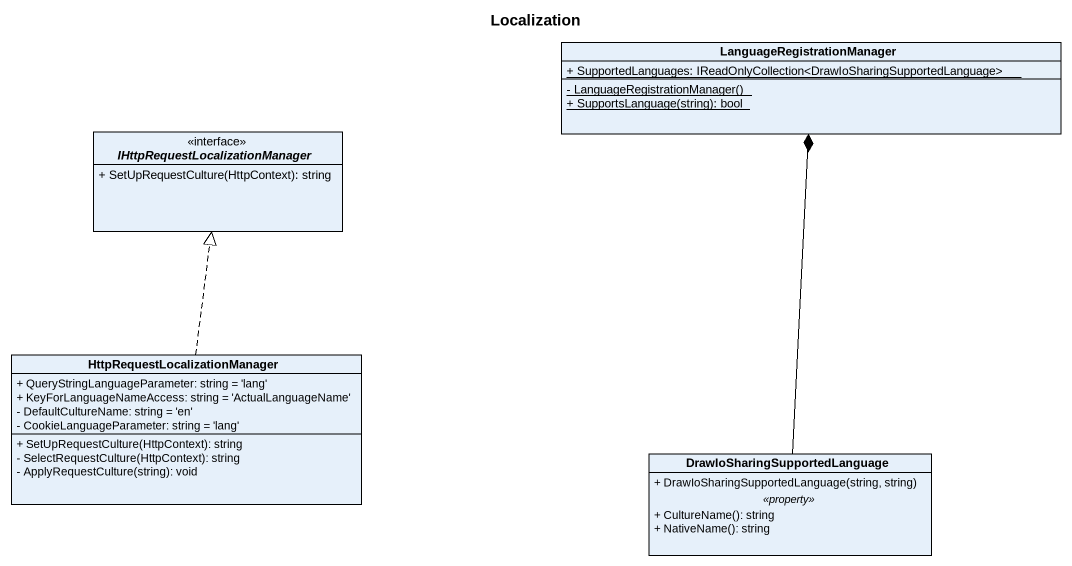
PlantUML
@startuml
title Localization
hide circle
hide empty members
skinparam classAttributeIconSize 0
class LanguageRegistrationManager {
  {static} + SupportedLanguages: IReadOnlyCollection<DrawIoSharingSupportedLanguage>
  {static} - LanguageRegistrationManager()
  {static} + SupportsLanguage(string): bool
}
interface "IHttpRequestLocalizationManager" as IHttpRequestLocalizationMana {
  + SetUpRequestCulture(HttpContext): string
}
class "HttpRequestLocalizationManager" as HttpRequestLocalizationManag {
  + QueryStringLanguageParameter: string = 'lang'
  + KeyForLanguageNameAccess: string = 'ActualLanguageName'
  - DefaultCultureName: string = 'en'
  - CookieLanguageParameter: string = 'lang'
  + SetUpRequestCulture(HttpContext): string
  - SelectRequestCulture(HttpContext): string
  - ApplyRequestCulture(string): void
}
class "DrawIoSharingSupportedLanguage" as DrawIoSharingSupportedLangua {
  + DrawIoSharingSupportedLanguage(string, string)
  .. <<property>> ..
  + CultureName(): string
  + NativeName(): string
}
HttpRequestLocalizationManag .up.|> IHttpRequestLocalizationMana
DrawIoSharingSupportedLangua -up-* LanguageRegistrationManager
@enduml
